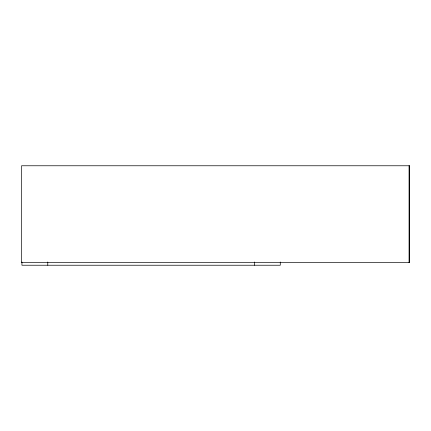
<?xml version="1.0" encoding="UTF-8"?>
<svg xmlns="http://www.w3.org/2000/svg" width="431" height="431" viewBox="0 0 431 431"><rect width="100%" height="100%" fill="white"/><g stroke="black" fill="none" stroke-linecap="round" stroke-linejoin="round"><path stroke-width="0.65" d="M409.062 165.768L409.062 262.646M280.279 262L280.279 265.232L21.938 265.232L21.938 262M254.446 262L254.446 265.232M47.771 262L47.771 265.232M409.45 165.768L21.55 165.768L21.55 262.646L409.45 262.646L409.45 165.768"/></g></svg>
